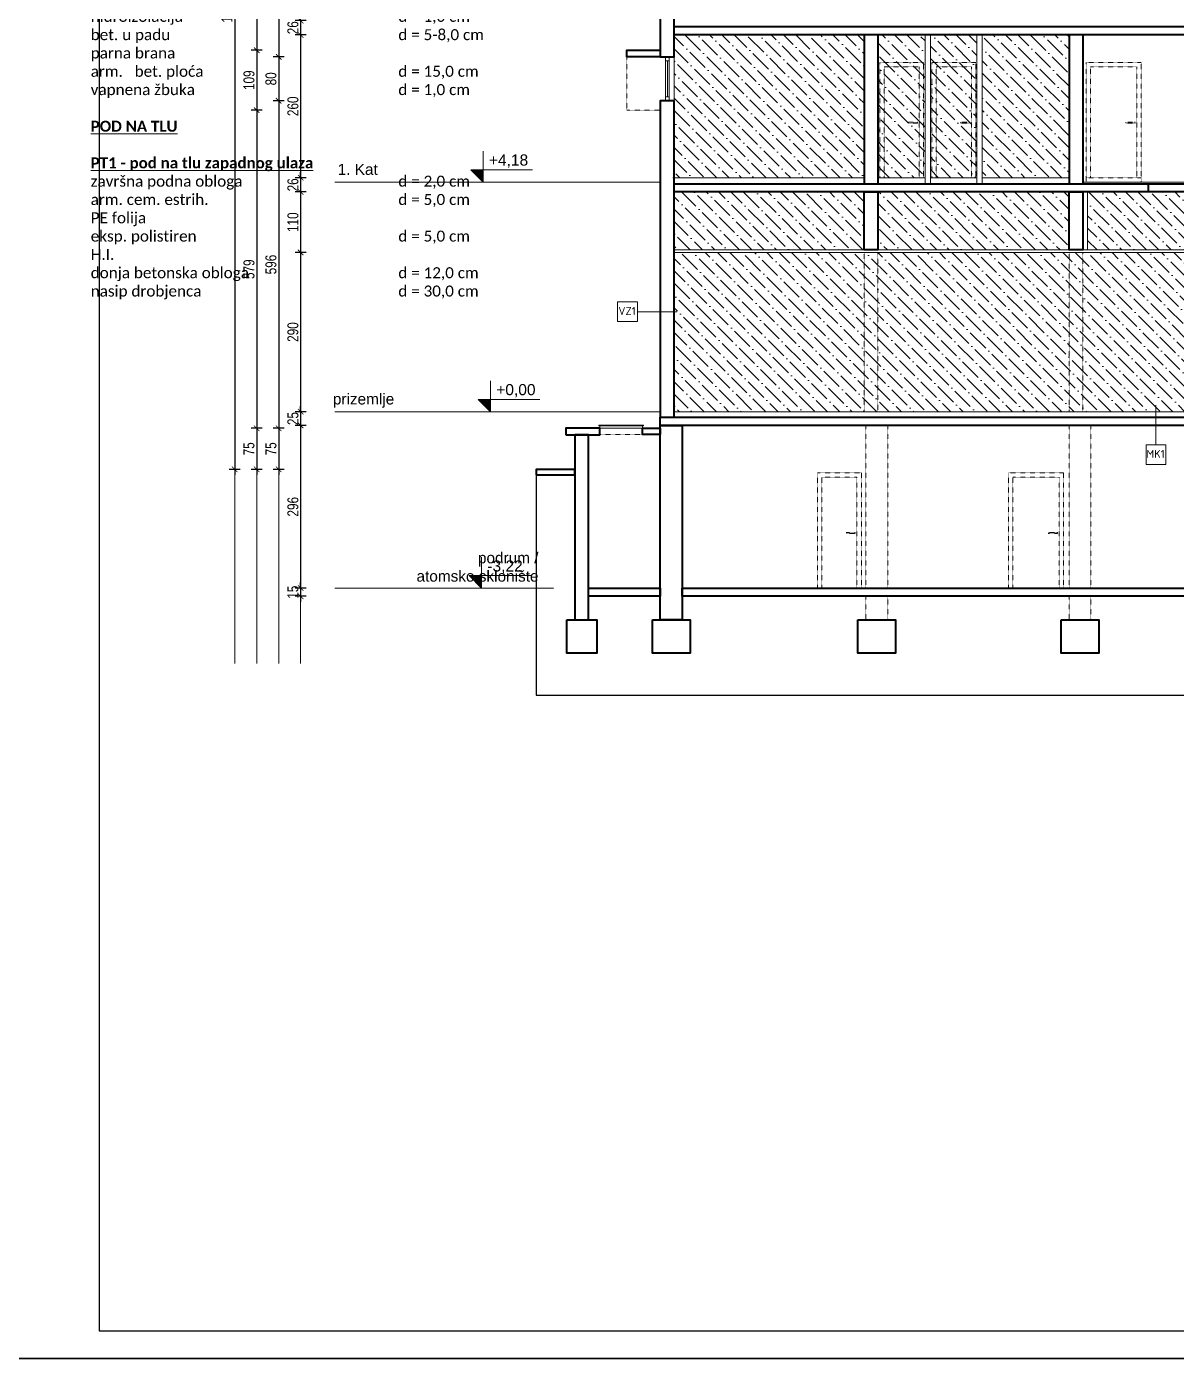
# Model space of a CAD drawing. Header units: millimetres. Extents: x 195897 to 285417, y -229751 to -116129.
# Drawn here: x 201957 to 204050, y -229228 to -226803 of the extents above; entities that cross this region are included whole.
import ezdxf
from ezdxf.enums import TextEntityAlignment as Align

# ---------------------------------------------------------------- set-up
doc = ezdxf.new("R2010")
doc.units = ezdxf.units.MM
doc.header["$PDMODE"] = 2
doc.linetypes.add('DASHED2', pattern=[0.375, 0.25, -0.125])
doc.linetypes.add('HIDDEN', pattern=[0.375, 0.25, -0.125])
doc.layers.get('0').update_dxf_attribs({"lineweight": 0})
doc.layers.get('Defpoints').update_dxf_attribs({"color": 250, "lineweight": 0})
for name, color, linetype, lineweight in [('01-zid_nenosivi', 134, 'Continuous', 0), ('03-prozori', 132, 'Continuous', 0), ('05-podgled-tanko', 144, 'HIDDEN', 0), ('06-hatch_grijano', 30, 'Continuous', 0), ('07-kote', 70, 'Continuous', 9), ('5-TX', 113, 'Continuous', 5), ('TP_01 - 0.50', 1, 'Continuous', 40)]:
    doc.layers.add(name, color=color, linetype=linetype, lineweight=lineweight)
doc.layers.add('Kucni_broj', color=2, linetype='Continuous', plot=False)
doc.layers.add('SAST_Linija sastavnice', color=255, linetype='Continuous', plot=False)
doc.styles.add('GENERATED_STYLE_1', font='arial.ttf')
doc.styles.add('isocpeur', font='isocpeur.ttf')
doc.styles.add('OPIS', font='hrcom.shx', dxfattribs={"width": 0.8, "height": 20})
doc.styles.get("Standard").update_dxf_attribs({"font": 'arial.ttf', "height": 600})
doc.styles.add('tahoma10', font='tahoma.ttf', dxfattribs={"height": 2})
doc.dimstyles.new('ISO-25', dxfattribs={"dimtxt": 20, "dimasz": 10, "dimexe": 10, "dimexo": 10, "dimgap": 4, "dimtad": 1, "dimdec": 0, "dimtxsty": 'OPIS', "dimblk": 'ARCHTICK', "dimcen": 10, "dimdle": 10, "dimadec": 0, "dimazin": 0, "dimtfac": 1, "dimtdec": 0, "dimtix": 1, "dimtmove": 0, "dimatfit": 3, "dimldrblk": 'ARCHTICK', "dimfxl": 10, "dimfxlon": 1, "dimarcsym": 0})

# ---------------------------------------------------------------- blocks, each defined once
blk = doc.blocks.new('*U1047')
blk.add_line((7, 3.5), (73, 3.5))
blk.add_lwpolyline([(0, 7), (80, 7), (80, 0), (80, 0), (0, 0), (0, 7)])
blk.add_lwpolyline([(7, 7), (73, 7), (73, 0), (7, 0)], close=True)
blk = doc.blocks.new('_ArchTick')
at = {"color": 0, "linetype": 'ByBlock', "lineweight": 0, "const_width": 0.15}
blk.add_lwpolyline([(-0.5, -0.5), (0.5, 0.5)], dxfattribs=at)
blk = doc.blocks.new('*D1842')
at = {"layer": '07-kote', "color": 0, "linetype": 'ByBlock', "lineweight": -2, "ltscale": 5, "transparency": 16777216}
for p, q in [((202455.9, -226792.3), (202455.9, -226782.3)), ((202465.9, -226792.3), (202445.9, -226792.3)), ((202455.9, -226792.3), (202455.9, -226818.3)), ((202465.9, -226818.3), (202445.9, -226818.3)), ((202455.9, -226818.3), (202455.9, -226828.3))]:
    blk.add_line(p, q, dxfattribs=at)
at = {"layer": 'Defpoints', "color": 0, "linetype": 'ByBlock', "ltscale": 5, "transparency": 16777216}
for p in [(203150.1, -226792.3), (202455.9, -226818.3), (203150.1, -226818.3)]:
    blk.add_point(p, dxfattribs=at)
at = {"layer": '07-kote', "color": 0, "linetype": 'ByBlock', "lineweight": -2, "ltscale": 5, "transparency": 16777216, "xscale": 10, "yscale": 10, "zscale": 10}
for p, rotation in [((202455.9, -226792.3), 270), ((202455.9, -226818.3), 90)]:
    blk.add_blockref('_ArchTick', p, dxfattribs=dict(at, rotation=rotation))
at = {"layer": '07-kote', "color": 0, "linetype": 'ByBlock', "ltscale": 5, "transparency": 16777216, "insert": (202441.9, -226805.3), "char_height": 20, "attachment_point": 5, "rotation": 90, "style": 'OPIS'}
blk.add_mtext('26', dxfattribs=at)
blk = doc.blocks.new('*D1843')
at = {"layer": '07-kote', "color": 0, "linetype": 'ByBlock', "lineweight": -2, "ltscale": 5, "transparency": 16777216}
for p, q in [((202455.9, -226808.3), (202455.9, -227088.3)), ((202465.9, -226818.3), (202445.9, -226818.3)), ((202465.9, -227078.3), (202445.9, -227078.3))]:
    blk.add_line(p, q, dxfattribs=at)
at = {"layer": 'Defpoints', "color": 0, "linetype": 'ByBlock', "ltscale": 5, "transparency": 16777216}
for p in [(203150.1, -226818.3), (202455.9, -227078.3), (203125.1, -227078.3)]:
    blk.add_point(p, dxfattribs=at)
at = {"layer": '07-kote', "color": 0, "linetype": 'ByBlock', "lineweight": -2, "ltscale": 5, "transparency": 16777216, "xscale": 10, "yscale": 10, "zscale": 10}
for p, rotation in [((202455.9, -226818.3), 90), ((202455.9, -227078.3), 270)]:
    blk.add_blockref('_ArchTick', p, dxfattribs=dict(at, rotation=rotation))
at = {"layer": '07-kote', "color": 0, "linetype": 'ByBlock', "ltscale": 5, "transparency": 16777216, "insert": (202441.9, -226948.3), "char_height": 20, "attachment_point": 5, "rotation": 90, "style": 'OPIS'}
blk.add_mtext('260', dxfattribs=at)
blk = doc.blocks.new('*D1844')
at = {"layer": '07-kote', "color": 0, "linetype": 'ByBlock', "lineweight": -2, "ltscale": 5, "transparency": 16777216}
for p, q in [((202455.9, -227078.3), (202455.9, -227068.3)), ((202465.9, -227078.3), (202445.9, -227078.3)), ((202455.9, -227078.3), (202455.9, -227104.3)), ((202465.9, -227104.3), (202445.9, -227104.3)), ((202455.9, -227104.3), (202455.9, -227114.3))]:
    blk.add_line(p, q, dxfattribs=at)
at = {"layer": 'Defpoints', "color": 0, "linetype": 'ByBlock', "ltscale": 5, "transparency": 16777216}
for p in [(203125.1, -227078.3), (202455.9, -227104.3), (203125.1, -227104.3)]:
    blk.add_point(p, dxfattribs=at)
at = {"layer": '07-kote', "color": 0, "linetype": 'ByBlock', "lineweight": -2, "ltscale": 5, "transparency": 16777216, "xscale": 10, "yscale": 10, "zscale": 10}
for p, rotation in [((202455.9, -227078.3), 270), ((202455.9, -227104.3), 90)]:
    blk.add_blockref('_ArchTick', p, dxfattribs=dict(at, rotation=rotation))
at = {"layer": '07-kote', "color": 0, "linetype": 'ByBlock', "ltscale": 5, "transparency": 16777216, "insert": (202441.9, -227091.3), "char_height": 20, "attachment_point": 5, "rotation": 90, "style": 'OPIS'}
blk.add_mtext('26', dxfattribs=at)
blk = doc.blocks.new('*D1845')
at = {"layer": '07-kote', "color": 0, "linetype": 'ByBlock', "lineweight": -2, "ltscale": 5, "transparency": 16777216}
for p, q in [((202455.9, -227094.3), (202455.9, -227224.3)), ((202465.9, -227104.3), (202445.9, -227104.3)), ((202465.9, -227214.3), (202445.9, -227214.3))]:
    blk.add_line(p, q, dxfattribs=at)
at = {"layer": 'Defpoints', "color": 0, "linetype": 'ByBlock', "ltscale": 5, "transparency": 16777216}
for p in [(203125.1, -227104.3), (202455.9, -227214.3), (203125.1, -227214.3)]:
    blk.add_point(p, dxfattribs=at)
at = {"layer": '07-kote', "color": 0, "linetype": 'ByBlock', "lineweight": -2, "ltscale": 5, "transparency": 16777216, "xscale": 10, "yscale": 10, "zscale": 10}
for p, rotation in [((202455.9, -227104.3), 90), ((202455.9, -227214.3), 270)]:
    blk.add_blockref('_ArchTick', p, dxfattribs=dict(at, rotation=rotation))
at = {"layer": '07-kote', "color": 0, "linetype": 'ByBlock', "ltscale": 5, "transparency": 16777216, "insert": (202441.9, -227159.3), "char_height": 20, "attachment_point": 5, "rotation": 90, "style": 'OPIS'}
blk.add_mtext('110', dxfattribs=at)
blk = doc.blocks.new('*D1846')
at = {"layer": '07-kote', "color": 0, "linetype": 'ByBlock', "lineweight": -2, "ltscale": 5, "transparency": 16777216}
for p, q in [((202465.9, -227214.3), (202445.9, -227214.3)), ((202455.9, -227204.3), (202455.9, -227514.3)), ((202465.9, -227504.3), (202445.9, -227504.3))]:
    blk.add_line(p, q, dxfattribs=at)
at = {"layer": 'Defpoints', "color": 0, "linetype": 'ByBlock', "ltscale": 5, "transparency": 16777216}
for p in [(203125.1, -227214.3), (202455.9, -227504.3), (203125.1, -227504.3)]:
    blk.add_point(p, dxfattribs=at)
at = {"layer": '07-kote', "color": 0, "linetype": 'ByBlock', "lineweight": -2, "ltscale": 5, "transparency": 16777216, "xscale": 10, "yscale": 10, "zscale": 10}
for p, rotation in [((202455.9, -227214.3), 90), ((202455.9, -227504.3), 270)]:
    blk.add_blockref('_ArchTick', p, dxfattribs=dict(at, rotation=rotation))
at = {"layer": '07-kote', "color": 0, "linetype": 'ByBlock', "ltscale": 5, "transparency": 16777216, "insert": (202441.9, -227359.3), "char_height": 20, "attachment_point": 5, "rotation": 90, "style": 'OPIS'}
blk.add_mtext('290', dxfattribs=at)
blk = doc.blocks.new('*D1847')
at = {"layer": '07-kote', "color": 0, "linetype": 'ByBlock', "lineweight": -2, "ltscale": 5, "transparency": 16777216}
for p, q in [((202465.9, -227504.3), (202445.9, -227504.3)), ((202455.9, -227504.3), (202455.9, -227494.3)), ((202455.9, -227504.3), (202455.9, -227529.3)), ((202465.9, -227529.3), (202445.9, -227529.3)), ((202455.9, -227529.3), (202455.9, -227539.3))]:
    blk.add_line(p, q, dxfattribs=at)
at = {"layer": 'Defpoints', "color": 0, "linetype": 'ByBlock', "ltscale": 5, "transparency": 16777216}
for p in [(203125.1, -227504.3), (202455.9, -227529.3), (203128.1, -227529.3)]:
    blk.add_point(p, dxfattribs=at)
at = {"layer": '07-kote', "color": 0, "linetype": 'ByBlock', "lineweight": -2, "ltscale": 5, "transparency": 16777216, "xscale": 10, "yscale": 10, "zscale": 10}
for p, rotation in [((202455.9, -227504.3), 270), ((202455.9, -227529.3), 90)]:
    blk.add_blockref('_ArchTick', p, dxfattribs=dict(at, rotation=rotation))
at = {"layer": '07-kote', "color": 0, "linetype": 'ByBlock', "ltscale": 5, "transparency": 16777216, "insert": (202441.9, -227516.8), "char_height": 20, "attachment_point": 5, "rotation": 90, "style": 'OPIS'}
blk.add_mtext('25', dxfattribs=at)
blk = doc.blocks.new('*D1848')
at = {"layer": '07-kote', "color": 0, "linetype": 'ByBlock', "lineweight": -2, "ltscale": 5, "transparency": 16777216}
for p, q in [((202465.9, -227529.3), (202445.9, -227529.3)), ((202455.9, -227519.3), (202455.9, -227835.3)), ((202465.9, -227825.3), (202445.9, -227825.3))]:
    blk.add_line(p, q, dxfattribs=at)
at = {"layer": 'Defpoints', "color": 0, "linetype": 'ByBlock', "ltscale": 5, "transparency": 16777216}
for p in [(203128.1, -227529.3), (202455.9, -227825.3), (202794.1, -227825.3)]:
    blk.add_point(p, dxfattribs=at)
at = {"layer": '07-kote', "color": 0, "linetype": 'ByBlock', "lineweight": -2, "ltscale": 5, "transparency": 16777216, "xscale": 10, "yscale": 10, "zscale": 10}
for p, rotation in [((202455.9, -227529.3), 90), ((202455.9, -227825.3), 270)]:
    blk.add_blockref('_ArchTick', p, dxfattribs=dict(at, rotation=rotation))
at = {"layer": '07-kote', "color": 0, "linetype": 'ByBlock', "ltscale": 5, "transparency": 16777216, "insert": (202441.9, -227677.3), "char_height": 20, "attachment_point": 5, "rotation": 90, "style": 'OPIS'}
blk.add_mtext('296', dxfattribs=at)
blk = doc.blocks.new('*D1849')
at = {"layer": '07-kote', "color": 0, "linetype": 'ByBlock', "lineweight": -2, "ltscale": 5, "transparency": 16777216}
for p, q in [((202465.9, -227825.3), (202445.9, -227825.3)), ((202455.9, -227825.3), (202455.9, -227815.3)), ((202455.9, -227825.3), (202455.9, -227840.3)), ((202465.9, -227840.3), (202445.9, -227840.3)), ((202455.9, -227840.3), (202455.9, -227850.3))]:
    blk.add_line(p, q, dxfattribs=at)
at = {"layer": 'Defpoints', "color": 0, "linetype": 'ByBlock', "ltscale": 5, "transparency": 16777216}
for p in [(202794.1, -227825.3), (202455.9, -227840.3), (202794.1, -227840.3)]:
    blk.add_point(p, dxfattribs=at)
at = {"layer": '07-kote', "color": 0, "linetype": 'ByBlock', "lineweight": -2, "ltscale": 5, "transparency": 16777216, "xscale": 10, "yscale": 10, "zscale": 10}
for p, rotation in [((202455.9, -227825.3), 270), ((202455.9, -227840.3), 90)]:
    blk.add_blockref('_ArchTick', p, dxfattribs=dict(at, rotation=rotation))
at = {"layer": '07-kote', "color": 0, "linetype": 'ByBlock', "ltscale": 5, "transparency": 16777216, "insert": (202441.9, -227832.8), "char_height": 20, "attachment_point": 5, "rotation": 90, "style": 'OPIS'}
blk.add_mtext('15', dxfattribs=at)
blk = doc.blocks.new('*D1857')
at = {"layer": '07-kote', "color": 0, "linetype": 'ByBlock', "lineweight": -2, "ltscale": 5, "transparency": 16777216}
for p, q in [((202425.9, -226652.3), (202405.9, -226652.3)), ((202415.9, -226642.3), (202415.9, -226868.3)), ((202425.9, -226858.3), (202405.9, -226858.3))]:
    blk.add_line(p, q, dxfattribs=at)
at = {"layer": 'Defpoints', "color": 0, "linetype": 'ByBlock', "ltscale": 5, "transparency": 16777216}
for p in [(202779.1, -226652.3), (202415.9, -226858.3), (202779.1, -226858.3)]:
    blk.add_point(p, dxfattribs=at)
at = {"layer": '07-kote', "color": 0, "linetype": 'ByBlock', "lineweight": -2, "ltscale": 5, "transparency": 16777216, "xscale": 10, "yscale": 10, "zscale": 10}
for p, rotation in [((202415.9, -226652.3), 90), ((202415.9, -226858.3), 270)]:
    blk.add_blockref('_ArchTick', p, dxfattribs=dict(at, rotation=rotation))
at = {"layer": '07-kote', "color": 0, "linetype": 'ByBlock', "ltscale": 5, "transparency": 16777216, "insert": (202401.9, -226755.3), "char_height": 20, "attachment_point": 5, "rotation": 90, "style": 'OPIS'}
blk.add_mtext('206', dxfattribs=at)
blk = doc.blocks.new('*D1858')
at = {"layer": '07-kote', "color": 0, "linetype": 'ByBlock', "lineweight": -2, "ltscale": 5, "transparency": 16777216}
for p, q in [((202425.9, -226858.3), (202405.9, -226858.3)), ((202415.9, -226848.3), (202415.9, -226948.3)), ((202425.9, -226938.3), (202405.9, -226938.3))]:
    blk.add_line(p, q, dxfattribs=at)
at = {"layer": 'Defpoints', "color": 0, "linetype": 'ByBlock', "ltscale": 5, "transparency": 16777216}
for p in [(202779.1, -226858.3), (202415.9, -226938.3), (202779.1, -226938.3)]:
    blk.add_point(p, dxfattribs=at)
at = {"layer": '07-kote', "color": 0, "linetype": 'ByBlock', "lineweight": -2, "ltscale": 5, "transparency": 16777216, "xscale": 10, "yscale": 10, "zscale": 10}
for p, rotation in [((202415.9, -226858.3), 90), ((202415.9, -226938.3), 270)]:
    blk.add_blockref('_ArchTick', p, dxfattribs=dict(at, rotation=rotation))
at = {"layer": '07-kote', "color": 0, "linetype": 'ByBlock', "ltscale": 5, "transparency": 16777216, "insert": (202401.9, -226898.3), "char_height": 20, "attachment_point": 5, "rotation": 90, "style": 'OPIS'}
blk.add_mtext('80', dxfattribs=at)
blk = doc.blocks.new('*D1859')
at = {"layer": '07-kote', "color": 0, "linetype": 'ByBlock', "lineweight": -2, "ltscale": 5, "transparency": 16777216}
for p, q in [((202415.9, -226928.3), (202415.9, -227544.5)), ((202425.9, -226938.3), (202405.9, -226938.3)), ((202425.9, -227534.5), (202405.9, -227534.5))]:
    blk.add_line(p, q, dxfattribs=at)
at = {"layer": 'Defpoints', "color": 0, "linetype": 'ByBlock', "ltscale": 5, "transparency": 16777216}
for p in [(202779.1, -226938.3), (202415.9, -227534.5), (202754.1, -227534.5)]:
    blk.add_point(p, dxfattribs=at)
at = {"layer": '07-kote', "color": 0, "linetype": 'ByBlock', "lineweight": -2, "ltscale": 5, "transparency": 16777216, "xscale": 10, "yscale": 10, "zscale": 10}
for p, rotation in [((202415.9, -226938.3), 90), ((202415.9, -227534.5), 270)]:
    blk.add_blockref('_ArchTick', p, dxfattribs=dict(at, rotation=rotation))
at = {"layer": '07-kote', "color": 0, "linetype": 'ByBlock', "ltscale": 5, "transparency": 16777216, "insert": (202401.9, -227236.4), "char_height": 20, "attachment_point": 5, "rotation": 90, "style": 'OPIS'}
blk.add_mtext('596', dxfattribs=at)
blk = doc.blocks.new('*D1860')
at = {"layer": '07-kote', "color": 0, "linetype": 'ByBlock', "lineweight": -2, "ltscale": 5, "transparency": 16777216}
for p, q in [((202425.9, -227534.5), (202405.9, -227534.5)), ((202415.9, -227524.5), (202415.9, -227619.3)), ((202425.9, -227609.3), (202405.9, -227609.3))]:
    blk.add_line(p, q, dxfattribs=at)
at = {"layer": 'Defpoints', "color": 0, "linetype": 'ByBlock', "ltscale": 5, "transparency": 16777216}
for p in [(202754.1, -227534.5), (202415.9, -227609.3), (202598.4, -227609.3)]:
    blk.add_point(p, dxfattribs=at)
at = {"layer": '07-kote', "color": 0, "linetype": 'ByBlock', "lineweight": -2, "ltscale": 5, "transparency": 16777216, "xscale": 10, "yscale": 10, "zscale": 10}
for p, rotation in [((202415.9, -227534.5), 90), ((202415.9, -227609.3), 270)]:
    blk.add_blockref('_ArchTick', p, dxfattribs=dict(at, rotation=rotation))
at = {"layer": '07-kote', "color": 0, "linetype": 'ByBlock', "ltscale": 5, "transparency": 16777216, "insert": (202401.9, -227571.9), "char_height": 20, "attachment_point": 5, "rotation": 90, "style": 'OPIS'}
blk.add_mtext('75', dxfattribs=at)
blk = doc.blocks.new('*D1868')
at = {"layer": '07-kote', "color": 0, "linetype": 'ByBlock', "lineweight": -2, "ltscale": 5, "transparency": 16777216}
for p, q in [((202375.9, -226659.3), (202375.9, -226856.3)), ((202385.9, -226669.3), (202365.9, -226669.3)), ((202385.9, -226846.3), (202365.9, -226846.3))]:
    blk.add_line(p, q, dxfattribs=at)
at = {"layer": 'Defpoints', "color": 0, "linetype": 'ByBlock', "ltscale": 5, "transparency": 16777216}
for p in [(202693.5, -226669.3), (202375.9, -226846.3), (202693.5, -226846.3)]:
    blk.add_point(p, dxfattribs=at)
at = {"layer": '07-kote', "color": 0, "linetype": 'ByBlock', "lineweight": -2, "ltscale": 5, "transparency": 16777216, "xscale": 10, "yscale": 10, "zscale": 10}
for p, rotation in [((202375.9, -226669.3), 90), ((202375.9, -226846.3), 270)]:
    blk.add_blockref('_ArchTick', p, dxfattribs=dict(at, rotation=rotation))
at = {"layer": '07-kote', "color": 0, "linetype": 'ByBlock', "ltscale": 5, "transparency": 16777216, "insert": (202361.9, -226757.8), "char_height": 20, "attachment_point": 5, "rotation": 90, "style": 'OPIS'}
blk.add_mtext('177', dxfattribs=at)
blk = doc.blocks.new('*D1869')
at = {"layer": '07-kote', "color": 0, "linetype": 'ByBlock', "lineweight": -2, "ltscale": 5, "transparency": 16777216}
for p, q in [((202385.9, -226846.3), (202365.9, -226846.3)), ((202375.9, -226836.3), (202375.9, -226965.3)), ((202385.9, -226955.3), (202365.9, -226955.3))]:
    blk.add_line(p, q, dxfattribs=at)
at = {"layer": 'Defpoints', "color": 0, "linetype": 'ByBlock', "ltscale": 5, "transparency": 16777216}
for p in [(202693.5, -226846.3), (202375.9, -226955.3), (202693.5, -226955.3)]:
    blk.add_point(p, dxfattribs=at)
at = {"layer": '07-kote', "color": 0, "linetype": 'ByBlock', "lineweight": -2, "ltscale": 5, "transparency": 16777216, "xscale": 10, "yscale": 10, "zscale": 10}
for p, rotation in [((202375.9, -226846.3), 90), ((202375.9, -226955.3), 270)]:
    blk.add_blockref('_ArchTick', p, dxfattribs=dict(at, rotation=rotation))
at = {"layer": '07-kote', "color": 0, "linetype": 'ByBlock', "ltscale": 5, "transparency": 16777216, "insert": (202361.9, -226900.8), "char_height": 20, "attachment_point": 5, "rotation": 90, "style": 'OPIS'}
blk.add_mtext('109', dxfattribs=at)
blk = doc.blocks.new('*D1870')
at = {"layer": '07-kote', "color": 0, "linetype": 'ByBlock', "lineweight": -2, "ltscale": 5, "transparency": 16777216}
for p, q in [((202385.9, -226955.3), (202365.9, -226955.3)), ((202375.9, -226945.3), (202375.9, -227544.5)), ((202385.9, -227534.5), (202365.9, -227534.5))]:
    blk.add_line(p, q, dxfattribs=at)
at = {"layer": 'Defpoints', "color": 0, "linetype": 'ByBlock', "ltscale": 5, "transparency": 16777216}
for p in [(202693.5, -226955.3), (202375.9, -227534.5), (202754.1, -227534.5)]:
    blk.add_point(p, dxfattribs=at)
at = {"layer": '07-kote', "color": 0, "linetype": 'ByBlock', "lineweight": -2, "ltscale": 5, "transparency": 16777216, "xscale": 10, "yscale": 10, "zscale": 10}
for p, rotation in [((202375.9, -226955.3), 90), ((202375.9, -227534.5), 270)]:
    blk.add_blockref('_ArchTick', p, dxfattribs=dict(at, rotation=rotation))
at = {"layer": '07-kote', "color": 0, "linetype": 'ByBlock', "ltscale": 5, "transparency": 16777216, "insert": (202361.9, -227244.9), "char_height": 20, "attachment_point": 5, "rotation": 90, "style": 'OPIS'}
blk.add_mtext('579', dxfattribs=at)
blk = doc.blocks.new('*D1871')
at = {"layer": '07-kote', "color": 0, "linetype": 'ByBlock', "lineweight": -2, "ltscale": 5, "transparency": 16777216}
for p, q in [((202385.9, -227534.5), (202365.9, -227534.5)), ((202375.9, -227524.5), (202375.9, -227619.3)), ((202385.9, -227609.3), (202365.9, -227609.3))]:
    blk.add_line(p, q, dxfattribs=at)
at = {"layer": 'Defpoints', "color": 0, "linetype": 'ByBlock', "ltscale": 5, "transparency": 16777216}
for p in [(202754.1, -227534.5), (202375.9, -227609.3), (202598.4, -227609.3)]:
    blk.add_point(p, dxfattribs=at)
at = {"layer": '07-kote', "color": 0, "linetype": 'ByBlock', "lineweight": -2, "ltscale": 5, "transparency": 16777216, "xscale": 10, "yscale": 10, "zscale": 10}
for p, rotation in [((202375.9, -227534.5), 90), ((202375.9, -227609.3), 270)]:
    blk.add_blockref('_ArchTick', p, dxfattribs=dict(at, rotation=rotation))
at = {"layer": '07-kote', "color": 0, "linetype": 'ByBlock', "ltscale": 5, "transparency": 16777216, "insert": (202361.9, -227571.9), "char_height": 20, "attachment_point": 5, "rotation": 90, "style": 'OPIS'}
blk.add_mtext('75', dxfattribs=at)
blk = doc.blocks.new('*D1873')
at = {"layer": '07-kote', "color": 0, "linetype": 'ByBlock', "lineweight": -2, "ltscale": 5, "transparency": 16777216}
for p, q in [((202345.9, -225935.3), (202325.9, -225935.3)), ((202335.9, -225925.3), (202335.9, -227619.3)), ((202345.9, -227609.3), (202325.9, -227609.3))]:
    blk.add_line(p, q, dxfattribs=at)
at = {"layer": 'Defpoints', "color": 0, "linetype": 'ByBlock', "ltscale": 5, "transparency": 16777216}
for p in [(203873.1, -225935.3), (202335.9, -227609.3), (202527.9, -227609.3)]:
    blk.add_point(p, dxfattribs=at)
at = {"layer": '07-kote', "color": 0, "linetype": 'ByBlock', "lineweight": -2, "ltscale": 5, "transparency": 16777216, "xscale": 10, "yscale": 10, "zscale": 10}
for p, rotation in [((202335.9, -225935.3), 90), ((202335.9, -227609.3), 270)]:
    blk.add_blockref('_ArchTick', p, dxfattribs=dict(at, rotation=rotation))
at = {"layer": '07-kote', "color": 0, "linetype": 'ByBlock', "ltscale": 5, "transparency": 16777216, "insert": (202321.9, -226772.3), "char_height": 20, "attachment_point": 5, "rotation": 90, "style": 'OPIS'}
blk.add_mtext('1674', dxfattribs=at)
blk = doc.blocks.new('*U649')
at = {"ltscale": 0.1}
blk.add_line((-0.125, 0.375), (-0.625, 0.375), dxfattribs=at)
blk.add_lwpolyline([(0.125, 0.5), (0.125, 0.25), (-0.125, 0.25), (-0.125, 0.5)], close=True, dxfattribs=at)
at = {"style": 'isocpeur'}
blk.add_attdef('sl', text='', height=0.1, dxfattribs=at).set_placement((0.005, 0.334), align=Align.CENTER)
blk = doc.blocks.new('*U511')
at = {"ltscale": 0.1}
blk.add_line((0, 0.5), (0, 1), dxfattribs=at)
blk.add_lwpolyline([(0.125, 0.25), (-0.125, 0.25), (-0.125, 0.5), (0.125, 0.5)], close=True, dxfattribs=at)
at = {"style": 'isocpeur'}
blk.add_attdef('sl', text='', height=0.1, dxfattribs=at).set_placement((0.005, 0.334), align=Align.CENTER)

msp = doc.modelspace()

# ---------------------------------------------------------------- hatches: boundary and pattern name
at = {"layer": '06-hatch_grijano'}
h = msp.add_hatch(dxfattribs=at)
h.set_pattern_fill('ANSI36', color=256, scale=5, angle=270, style=0)
h.paths.add_polyline_path([(203135.7, -226818.3), (203481.7, -226818.3), (203481.7, -227078.3), (203135.7, -227078.3)])
h = msp.add_hatch(dxfattribs=at)
h.set_pattern_fill('ANSI36', color=256, scale=5, angle=270, style=0)
h.paths.add_polyline_path([(203592.7, -227078.3), (203506.7, -227078.3), (203506.7, -226818.3), (203592.7, -226818.3)])
h = msp.add_hatch(dxfattribs=at)
h.set_pattern_fill('ANSI36', color=256, scale=5, angle=270, style=0)
h.paths.add_polyline_path([(203602.7, -226818.3), (203686.7, -226818.3), (203686.7, -227078.3), (203602.7, -227078.3)])
h = msp.add_hatch(dxfattribs=at)
h.set_pattern_fill('ANSI36', color=256, scale=5, angle=270, style=0)
h.paths.add_polyline_path([(203696.7, -227078.3), (203854.7, -227078.3), (203854.7, -226818.3), (203696.7, -226818.3)])
h = msp.add_hatch(dxfattribs=at)
h.set_pattern_fill('ANSI36', color=256, scale=5, angle=270, style=0)
h.paths.add_polyline_path([(203135.7, -227104.3), (203481.7, -227104.3), (203481.7, -227209.8), (203135.7, -227209.8)])
h = msp.add_hatch(dxfattribs=at)
h.set_pattern_fill('ANSI36', color=256, scale=5, angle=270, style=0)
h.paths.add_polyline_path([(203506.7, -227209.8), (203854.7, -227209.8), (203854.7, -227104.3), (203506.7, -227104.3)])
h = msp.add_hatch(dxfattribs=at)
h.set_pattern_fill('ANSI36', color=256, scale=5, angle=270, style=0)
h.paths.add_polyline_path([(203888.6, -227209.8), (204227.7, -227209.8), (204227.7, -227104.3), (203888.6, -227104.3)])
h = msp.add_hatch(dxfattribs=at)
h.set_pattern_fill('ANSI36', color=256, scale=5, angle=270, style=0)
h.paths.add_polyline_path([(203135.7, -227504.3), (204500.7, -227504.3), (204500.7, -227214.3), (203135.7, -227214.3)])
at = {"layer": '07-kote'}
h = msp.add_hatch(color=7, dxfattribs=at)
h.dxf.hatch_style = 1
h.paths.add_polyline_path([(202788.2, -227063.8), (202765.7, -227063.8), (202788.2, -227086.3)])
h = msp.add_hatch(color=7, dxfattribs=at)
h.dxf.hatch_style = 1
h.paths.add_polyline_path([(202801.6, -227481.8), (202779.1, -227481.8), (202801.6, -227504.3)])
h = msp.add_hatch(color=7, dxfattribs=at)
h.dxf.hatch_style = 1
h.paths.add_polyline_path([(202785.4, -227802.8), (202762.9, -227802.8), (202785.4, -227825.3)])

# ---------------------------------------------------------------- linework, layer by layer
at = {"layer": '01-zid_nenosivi', "ltscale": 5}
for p, q in [((203592.7, -226818.3), (203592.7, -227089.3)), ((203602.7, -226818.3), (203602.7, -227089.3)), ((203686.7, -226818.3), (203686.7, -227089.3)), ((203696.7, -226818.3), (203696.7, -227089.3))]:
    msp.add_line(p, q, dxfattribs=at)
for points in [[(203481.7, -227078.3), (203133.7, -227078.3)], [(203592.7, -227078.3), (203506.7, -227078.3)], [(203686.7, -227078.3), (203602.7, -227078.3)], [(203854.7, -227078.3), (203696.7, -227078.3)], [(204602.7, -227086.3), (203879.7, -227086.3)], [(204602.7, -227209.8), (203135.7, -227209.8), (203135.7, -227214.3), (204602.7, -227214.3)]]:
    msp.add_lwpolyline(points, dxfattribs=at)
for points in [[(203135.7, -227514.3), (204899.7, -227514.3), (204899.7, -227504.3), (203135.7, -227504.3)], [(202999, -227530.3), (203079.8, -227530.3), (203079.8, -227528.9), (202999, -227528.9)], [(203000.6, -227530.3), (203078.5, -227530.3), (203078.5, -227534.5), (203000.6, -227534.5)]]:
    msp.add_lwpolyline(points, close=True, dxfattribs=at)
at = {"layer": '05-podgled-tanko'}
for p, q in [((203484.7, -227529.3), (203484.7, -227825.3)), ((203524.7, -227529.3), (203524.7, -227825.3)), ((203854.7, -227529.3), (203854.7, -227825.3)), ((203894.7, -227529.3), (203894.7, -227825.3))]:
    msp.add_line(p, q, dxfattribs=at).dxf.unprotected_set("ltscale", 0)
for points in [[(203110.7, -226858.3), (203050, -226858.3), (203050, -226938.3), (203050, -226955.3), (203110.7, -226955.3)], [(203135.7, -226938.3), (203135.7, -226938.3), (203135.7, -226858.3), (203135.7, -226858.3)], [(203510.1, -227078.3), (203510.1, -226868.3), (203590.1, -226868.3), (203590.1, -227078.3)], [(203518.1, -227078.3), (203518.1, -226876.3), (203582.1, -226876.3), (203582.1, -227078.3)], [(203604.9, -227078.3), (203604.9, -226868.3), (203684.9, -226868.3), (203684.9, -227078.3)], [(203612.9, -227078.3), (203612.9, -226876.3), (203676.9, -226876.3), (203676.9, -227078.3)], [(203886.1, -227078.3), (203886.1, -226868.3), (203986.1, -226868.3), (203986.1, -227078.3)], [(203894.1, -227078.3), (203894.1, -226876.3), (203978.1, -226876.3), (203978.1, -227078.3)], [(203578.1, -226977.4), (203562.3, -226977.4), (203562.3, -226979), (203579, -226979), (203579, -226977.4), (203578.1, -226977.4)], [(203672.8, -226977.4), (203657.1, -226977.4), (203657.1, -226979), (203673.7, -226979), (203673.7, -226977.4), (203672.8, -226977.4)], [(203974, -226977.4), (203958.3, -226977.4), (203958.3, -226979), (203974.9, -226979), (203974.9, -226977.4), (203974, -226977.4)], [(203396.7, -227825.3), (203396.7, -227615.3), (203476.7, -227615.3), (203476.7, -227825.3)], [(203404.7, -227825.3), (203404.7, -227623.3), (203468.7, -227623.3), (203468.7, -227825.3)], [(203744.7, -227825.3), (203744.7, -227615.3), (203844.7, -227615.3), (203844.7, -227825.3)], [(203752.7, -227825.3), (203752.7, -227623.3), (203836.7, -227623.3), (203836.7, -227825.3)], [(203464.6, -227724.4), (203448.8, -227724.4), (203448.8, -227726), (203465.5, -227726), (203465.5, -227724.4), (203464.6, -227724.4)], [(203832.6, -227724.4), (203816.8, -227724.4), (203816.8, -227726), (203833.5, -227726), (203833.5, -227724.4), (203832.6, -227724.4)]]:
    msp.add_lwpolyline(points, dxfattribs=at).dxf.unprotected_set("ltscale", 0)
for points in [[(203886.1, -227078.3), (203986.1, -227078.3), (203986.1, -227086.3), (203886.1, -227086.3)], [(203481.7, -227214.3), (203506.7, -227214.3), (203506.7, -227504.3), (203481.7, -227504.3)], [(203854.7, -227214.3), (203879.7, -227214.3), (203879.7, -227504.3), (203854.7, -227504.3)], [(203000.6, -227530.3), (203078.5, -227530.3), (203078.5, -227546), (203000.6, -227546)], [(203484.7, -227840.3), (203524.7, -227840.3), (203524.7, -227883.5), (203484.7, -227883.5)], [(203854.7, -227840.3), (203894.7, -227840.3), (203894.7, -227883.5), (203854.7, -227883.5)]]:
    msp.add_lwpolyline(points, close=True, dxfattribs=at).dxf.unprotected_set("ltscale", 0)
at = {"layer": '06-hatch_grijano', "linetype": 'ByBlock', "ltscale": 5}
for points in [[(203135.7, -226818.3), (203481.7, -226818.3), (203481.7, -227078.3), (203135.7, -227078.3)], [(203592.7, -227078.3), (203506.7, -227078.3), (203506.7, -226818.3), (203592.7, -226818.3)], [(203602.7, -226818.3), (203686.7, -226818.3), (203686.7, -227078.3), (203602.7, -227078.3)], [(203696.7, -227078.3), (203854.7, -227078.3), (203854.7, -226818.3), (203696.7, -226818.3)], [(203135.7, -227104.3), (203481.7, -227104.3), (203481.7, -227209.8), (203135.7, -227209.8)], [(203506.7, -227209.8), (203854.7, -227209.8), (203854.7, -227104.3), (203506.7, -227104.3)], [(203888.6, -227209.8), (204227.7, -227209.8), (204227.7, -227104.3), (203888.6, -227104.3)], [(203135.7, -227504.3), (204500.7, -227504.3), (204500.7, -227214.3), (203135.7, -227214.3)]]:
    msp.add_lwpolyline(points, close=True, dxfattribs=at)
at = {"layer": '07-kote'}
for p, q in [((202788.2, -227086.3), (202788.2, -227030)), ((202788.2, -227086.3), (202788.2, -227030)), ((202878.2, -227063.8), (202765.7, -227063.8)), ((202788.2, -227086.3), (202765.7, -227063.8)), ((202801.6, -227504.3), (202801.6, -227448)), ((202801.6, -227504.3), (202801.6, -227448)), ((202891.6, -227481.8), (202779.1, -227481.8)), ((202801.6, -227504.3), (202779.1, -227481.8)), ((202785.4, -227825.3), (202785.4, -227769)), ((202785.4, -227825.3), (202785.4, -227769)), ((202875.4, -227802.8), (202762.9, -227802.8)), ((202785.4, -227825.3), (202762.9, -227802.8))]:
    msp.add_line(p, q, dxfattribs=at)
at = {"layer": '07-kote', "linetype": 'DASHED2'}
for points in [[(203110.7, -227086.3), (202517.9, -227086.3)], [(203110.7, -227504.3), (202517.9, -227504.3)], [(202916.8, -227825.3), (202517.9, -227825.3)]]:
    msp.add_lwpolyline(points, dxfattribs=at)
at = {"layer": 'Defpoints', "linetype": 'ByBlock', "ltscale": 5}
for points in [[(202335.9, -227962.6), (202335.9, -225544.8)], [(202375.9, -227962.6), (202375.9, -225544.8)], [(202415.9, -227962.6), (202415.9, -225544.8)], [(202455.9, -227962.6), (202455.9, -225544.8)]]:
    msp.add_lwpolyline(points, dxfattribs=at)
at = {"layer": 'Kucni_broj'}
for points in [[(201837, -225027.8), (207777, -225027.8), (207777, -229227.8), (201837, -229227.8)], [(201837, -229227.8), (207777, -229227.8), (207777, -225027.8), (201837, -225027.8)]]:
    msp.add_lwpolyline(points, close=True, dxfattribs=at)
msp.add_lwpolyline([(202884.5, -227619.3), (202884.5, -228020.6), (205873.1, -228020.6), (205873.1, -227619.3)], dxfattribs=at)
at = {"layer": 'SAST_Linija sastavnice'}
msp.add_lwpolyline([(202089, -229177.8), (207727, -229177.8), (207727, -225077.8), (202089, -225077.8)], close=True, dxfattribs=at)
at = {"layer": 'TP_01 - 0.50'}
for p, q in [((203481.7, -226818.3), (203481.7, -227089.3)), ((203506.7, -226818.3), (203506.7, -227089.3)), ((203854.7, -226818.3), (203854.7, -227089.3)), ((203879.7, -226818.3), (203879.7, -227089.3))]:
    msp.add_line(p, q, dxfattribs=at)
for points in [[(203110.7, -226858.3), (203135.7, -226858.3), (203135.7, -226652.3), (203110.7, -226652.3)], [(203110.7, -226858.3), (203050, -226858.3), (203050, -226846.3), (203110.7, -226846.3)], [(203110.7, -227514.3), (203135.7, -227514.3), (203135.7, -226938.3), (203110.7, -226938.3)], [(203481.7, -227104.3), (203506.7, -227104.3), (203506.7, -227209.8), (203481.7, -227209.8)], [(203854.7, -227104.3), (203879.7, -227104.3), (203879.7, -227209.8), (203854.7, -227209.8)], [(202938.8, -227546.2), (203000.6, -227546.2), (203000.6, -227534.5), (202938.8, -227534.5)], [(203078.5, -227534.5), (203110.7, -227534.5), (203110.7, -227546), (203078.5, -227546)], [(203110.7, -227529.3), (203150.7, -227529.3), (203150.7, -227883.5), (203110.7, -227883.5)], [(202955, -227883.5), (202980, -227883.5), (202980, -227546.2), (202955, -227546.2)], [(202884.5, -227619.3), (202955, -227619.3), (202955, -227609.3), (202884.5, -227609.3)], [(202980, -227825.3), (203110.7, -227825.3), (203110.7, -227840.3), (202980, -227840.3)], [(202940.5, -227883.5), (202995.4, -227883.5), (202995.4, -227944.1), (202940.5, -227944.1)], [(203096.2, -227883.5), (203165.1, -227883.5), (203165.1, -227944.1), (203096.2, -227944.1)], [(203470.2, -227883.5), (203539.1, -227883.5), (203539.1, -227944.1), (203470.2, -227944.1)], [(203840.2, -227883.5), (203909.1, -227883.5), (203909.1, -227944.1), (203840.2, -227944.1)]]:
    msp.add_lwpolyline(points, close=True, dxfattribs=at)
for points in [[(203135.7, -226803.3), (205719.7, -226803.3), (205719.7, -226818.3), (203135.7, -226818.3), (203135.7, -226803.3)], [(203135.7, -227089.3), (203999.7, -227089.3)], [(203999.7, -227104.3), (203135.7, -227104.3), (203135.7, -227089.3)], [(203999.7, -227089.3), (205719.7, -227089.3), (205719.7, -227104.3), (203999.7, -227104.3), (203999.7, -227089.3)], [(203135.7, -227514.3), (205719.7, -227514.3), (205719.7, -227529.3), (203110.7, -227529.3), (203110.7, -227514.3)], [(203150.7, -227825.3), (204594.7, -227825.3), (204594.7, -227840.3), (203150.7, -227840.3), (203150.7, -227825.3)]]:
    msp.add_lwpolyline(points, dxfattribs=at)

# ---------------------------------------------------------------- block references
at = {"layer": '03-prozori', "rotation": 90.00000000000001}
msp.add_blockref('*U1047', (203127, -226938.3), dxfattribs=at)
at = {"layer": '5-TX'}
ref = msp.add_blockref('*U649', (203050.9, -227376.2), dxfattribs=dict(at, xscale=-144.0000000000024, yscale=144.0000000000024, zscale=144.0000000000024, rotation=0.0001386217754983932))
ref.add_attrib('sl', 'VZ1', dxfattribs={"layer": '0', "height": 14.4, "rotation": 0.0001, "style": 'isocpeur'}).set_placement((203050.1, -227328.2), align=Align.CENTER)
ref = msp.add_blockref('*U511', (204013, -227636.4), dxfattribs=dict(at, xscale=-144.0000000000024, yscale=144.0000000000024, zscale=144.0000000000024, rotation=0.0001386217754983932))
ref.add_attrib('sl', 'MK1', dxfattribs={"layer": '0', "height": 14.4, "rotation": 0.0001, "style": 'isocpeur'}).set_placement((204012.3, -227588.4), align=Align.CENTER)

# ---------------------------------------------------------------- texts
at = {"color": 1}
note = msp.add_mtext_static_columns([''] * 3, width=766.858, gutter_width=0, height=218.2, dxfattribs=dict(at, insert=(200540, -225407.6), char_height=20, attachment_point=1))
for column, words in zip([note] + note.columns.linked_columns, ['{\\fCalibri|b1|i0|c238|p34;\\L\\C256;VANJSKI ZIDOVI\\fCalibri|b0|i0|c238|p34;\\l\\P\\P\\fCalibri|b1|i0|c238|p34;\\L\\PVZ1 - Vanjski zid - armirani beton  20cm \\l\\P\\fCalibri|b0|i0|c238|p34;vapnena žbuka^I                        ^I^Id = 2,0 cm\\Parmirani beton^I^I^I^I^Id = 20,0 cm\\Pprodužna vapneno-cementna žbuka^I^Id = 3,0 cm\\fCalibri|b1|i0|c238|p34;\\L\\P\\PVZ1.1 - Vanjski zid podruma- arm. beton  20cm \\l\\P\\fCalibri|b0|i0|c238|p34;vapnena žbuka^I                        ^I^Id = 2,0 cm\\Parmirani beton^I^I^I^I^Id = 20,0 cm\\Pprodužna vapneno-cementna žbuka^I^Id = 3,0 cm\\fCalibri|b1|i0|c238|p34;\\L\\P\\PVZ1.2 - Vanjski zid neg. stubišta- arm. beton  20cm \\l\\P\\fCalibri|b0|i0|c238|p34;vapnena žbuka^I                        ^I^Id = 2,0 cm\\Parmirani beton^I^I^I^I^Id = 20,0 cm\\Pprodužna vapneno-cementna žbuka^I^Id = 3,0 cm\\fCalibri|b1|i0|c238|p34;\\L\\P\\PVZ2 - Vanjski zid -  blok opeka  19cm\\l \\L\\P\\fCalibri|b0|i0|c238|p34;\\lvapneno-cementna žbuka^I^I^Id = 2,0 cm\\Pblok opeka^I^I^I^I^I^Id = 19,0 cm\\Pprodužna vapneno-cementna žbuka^I^Id = 3,0 cm\\P\\P\\fCalibri|b1|i0|c238|p34;\\LSTROP IZNAD GRIJANOG PROSTORA\\P \\PMK1- Strop iznad vanjskog zraka\\l\\P\\fCalibri|b0|i0|c238|p34;završna podna obloga ^I^I^I^Id = 3,0 cm\\Parm. cem. estrih.^I^I^I^I^Id = 5,0 cm\\PEPS^I^I^I^I^I^I^Id = 3,0 cm\\Pbet. ploća^I^I^I^I^I^Id = 15,0 cm\\fCalibri|b1|i0|c238|p34;\\Pžbuka ^I^I^I^I^I^I\\fCalibri|b0|i0|c238|p34;d = 2,0 cm\\fCalibri|b1|i0|c238|p34;\\P\\L\\PMK2- Strop iznad negrijanog prostora\\l\\P\\fCalibri|b0|i0|c238|p34;završna podna obloga ^I^I^I^Id = 3,0 cm\\Parm. cem. estrih.^I^I^I^I^Id = 5,0 cm\\PEPS^I^I^I^I^I^I^Id = 3,0 cm\\Pbet. ploća^I^I^I^I^I^Id = 15,0 cm\\fCalibri|b1|i0|c238|p34;\\P\\P\\LRAVNI KROV\\P\\l \\P\\LRK1- Ravni krov \\P\\fCalibri|b0|i0|c238|p34;\\lhidroizolacija^I^I^I^I^Id = 2,0 cm\\Pbet. u padu^I^I^I^I^I^Id = 5-15,0 cm\\Pparna brana\\fCalibri|b1|i0|c238|p34;\\P\\fCalibri|b0|i0|c238|p34;arm.^Ibet. ploća^I^I^I^I^Id = 15,0 cm\\Pvapnena žbuka^I^I^I^I^Id = 1,0 cm\\P\\P\\fCalibri|b1|i0|c238|p34;\\LRK1.1- Ravni krov iznad neg.stubišta\\P\\fCalibri|b0|i0|c238|p34;\\lhidroizolacija^I^I^I^I^Id = 2,0 cm\\Pbet.^Iu padu^I^I^I^I^Id = 5-15,0 cm\\Pparna brana\\fCalibri|b1|i0|c238|p34;\\P\\fCalibri|b0|i0|c238|p34;arm.^Ibet. ploća^I^I^I^I^Id = 15,0 cm\\Pvapnena žbuka^I^I^I^I^Id = 2,0 cm\\fCalibri|b1|i0|c238|p34;\\P\\P\\LRK2- Ravni prohodni krov (balkon)\\P\\fCalibri|b0|i0|c238|p34;\\lbetonske pločice^I\\fCalibri|b1|i0|c238|p34;^I^I^I^I\\fCalibri|b0|i0|c238|p34;d = 3,0 cm\\fCalibri|b1|i0|c238|p34;\\P\\fCalibri|b0|i0|c238|p34;hidroizolacija^I^I^I^I^Id = 1,0 cm\\Pbet. u padu^I^I^I^I^I^Id = 5-8,0 cm\\Pparna brana\\fCalibri|b1|i0|c238|p34;\\P\\fCalibri|b0|i0|c238|p34;arm.^Ibet. ploća^I^I^I^I^Id = 15,0 cm\\Pvapnena žbuka^I^I^I^I^Id = 1,0 cm\\fCalibri|b1|i0|c238|p34;\\P\\P\\LPOD NA TLU\\P\\l\\P\\LPT1 - pod na tlu zapadnog ulaza\\P\\fCalibri|b0|i0|c238|p34;\\lzavršna podna obloga ^I^I^I^Id = 2,0 cm\\Parm. cem. estrih.^I^I^I^I^Id = 5,0 cm\\PPE folija\\Peksp. polistiren ^I^I^I^I^Id = 5,0 cm\\PH.I.\\Pdonja betonska obloga ^I^I^I^Id = 12,0 cm\\Pnasip drobjenca^I^I^I^I^Id = 30,0 cm\\P\\P}', '', '']):
    column.text = words
at = {"layer": '07-kote', "char_height": 20.25, "width": 2974.003, "attachment_point": 4, "style": 'GENERATED_STYLE_1'}
for s, insert in [('{\\fArial|b0|i0|c238|p34;+4,}18', (202798.6, -227048)), ('{\\fArial|b0|i0|c238|p34;+0,}00', (202812, -227466)), ('{\\fArial|b0|i0|c238|p34;-3,}22', (202795.8, -227787))]:
    msp.add_mtext(s, dxfattribs=dict(at, insert=insert))
at = {"layer": '07-kote', "linetype": 'DASHED2', "char_height": 20, "attachment_point": 3, "style": 'tahoma10'}
for s, width, insert in [('{\\fArial|b0|i0|c238|p34;1. Kat }', 87.101, (202596.3, -227053.1)), ('{\\fArial|b0|i0|c238|p34;prizemlje }', 87.101, (202626.3, -227471.1)), ('{\\fArial|b0|i0|c238|p34;podrum / \\Patomsko sklonište}', 373.122, (202888.9, -227760.3))]:
    msp.add_mtext_dynamic_manual_height_columns(s, width=width, gutter_width=10, heights=[0], dxfattribs=dict(at, insert=insert))

# ---------------------------------------------------------------- dimensions: what is measured, and where the dimension line sits
at = {"layer": '07-kote', "linetype": 'ByBlock', "ltscale": 5}
for base, p1, p2, picture, middle in [((202335.9, -227609.3), (203873.1, -225935.3), (202527.9, -227609.3), '*D1873', (202321.9, -226772.3)), ((202375.9, -226846.3), (202693.5, -226669.3), (202693.5, -226846.3), '*D1868', (202361.9, -226757.8)), ((202415.9, -226858.3), (202779.1, -226652.3), (202779.1, -226858.3), '*D1857', (202401.9, -226755.3)), ((202455.9, -226818.3), (203150.1, -226792.3), (203150.1, -226818.3), '*D1842', (202441.9, -226805.3)), ((202455.9, -227078.3), (203150.1, -226818.3), (203125.1, -227078.3), '*D1843', (202441.9, -226948.3)), ((202375.9, -226955.3), (202693.5, -226846.3), (202693.5, -226955.3), '*D1869', (202361.9, -226900.8)), ((202415.9, -226938.3), (202779.1, -226858.3), (202779.1, -226938.3), '*D1858', (202401.9, -226898.3)), ((202415.9, -227534.5), (202779.1, -226938.3), (202754.1, -227534.5), '*D1859', (202401.9, -227236.4)), ((202375.9, -227534.5), (202693.5, -226955.3), (202754.1, -227534.5), '*D1870', (202361.9, -227244.9)), ((202455.9, -227104.3), (203125.1, -227078.3), (203125.1, -227104.3), '*D1844', (202441.9, -227091.3)), ((202455.9, -227214.3), (203125.1, -227104.3), (203125.1, -227214.3), '*D1845', (202441.9, -227159.3)), ((202455.9, -227504.3), (203125.1, -227214.3), (203125.1, -227504.3), '*D1846', (202441.9, -227359.3)), ((202455.9, -227529.3), (203125.1, -227504.3), (203128.1, -227529.3), '*D1847', (202441.9, -227516.8)), ((202375.9, -227609.3), (202754.1, -227534.5), (202598.4, -227609.3), '*D1871', (202361.9, -227571.9)), ((202415.9, -227609.3), (202754.1, -227534.5), (202598.4, -227609.3), '*D1860', (202401.9, -227571.9)), ((202455.9, -227825.3), (203128.1, -227529.3), (202794.1, -227825.3), '*D1848', (202441.9, -227677.3)), ((202455.9, -227840.3), (202794.1, -227825.3), (202794.1, -227840.3), '*D1849', (202441.9, -227832.8))]:
    dim = msp.add_linear_dim(base=base, p1=p1, p2=p2, angle=90, dimstyle='ISO-25', override={"dimtmove": 1}, dxfattribs=at)
    dim.commit()
    dim.dimension.update_dxf_attribs({"geometry": picture, "text_midpoint": middle})

doc.saveas('drawing.dxf')
